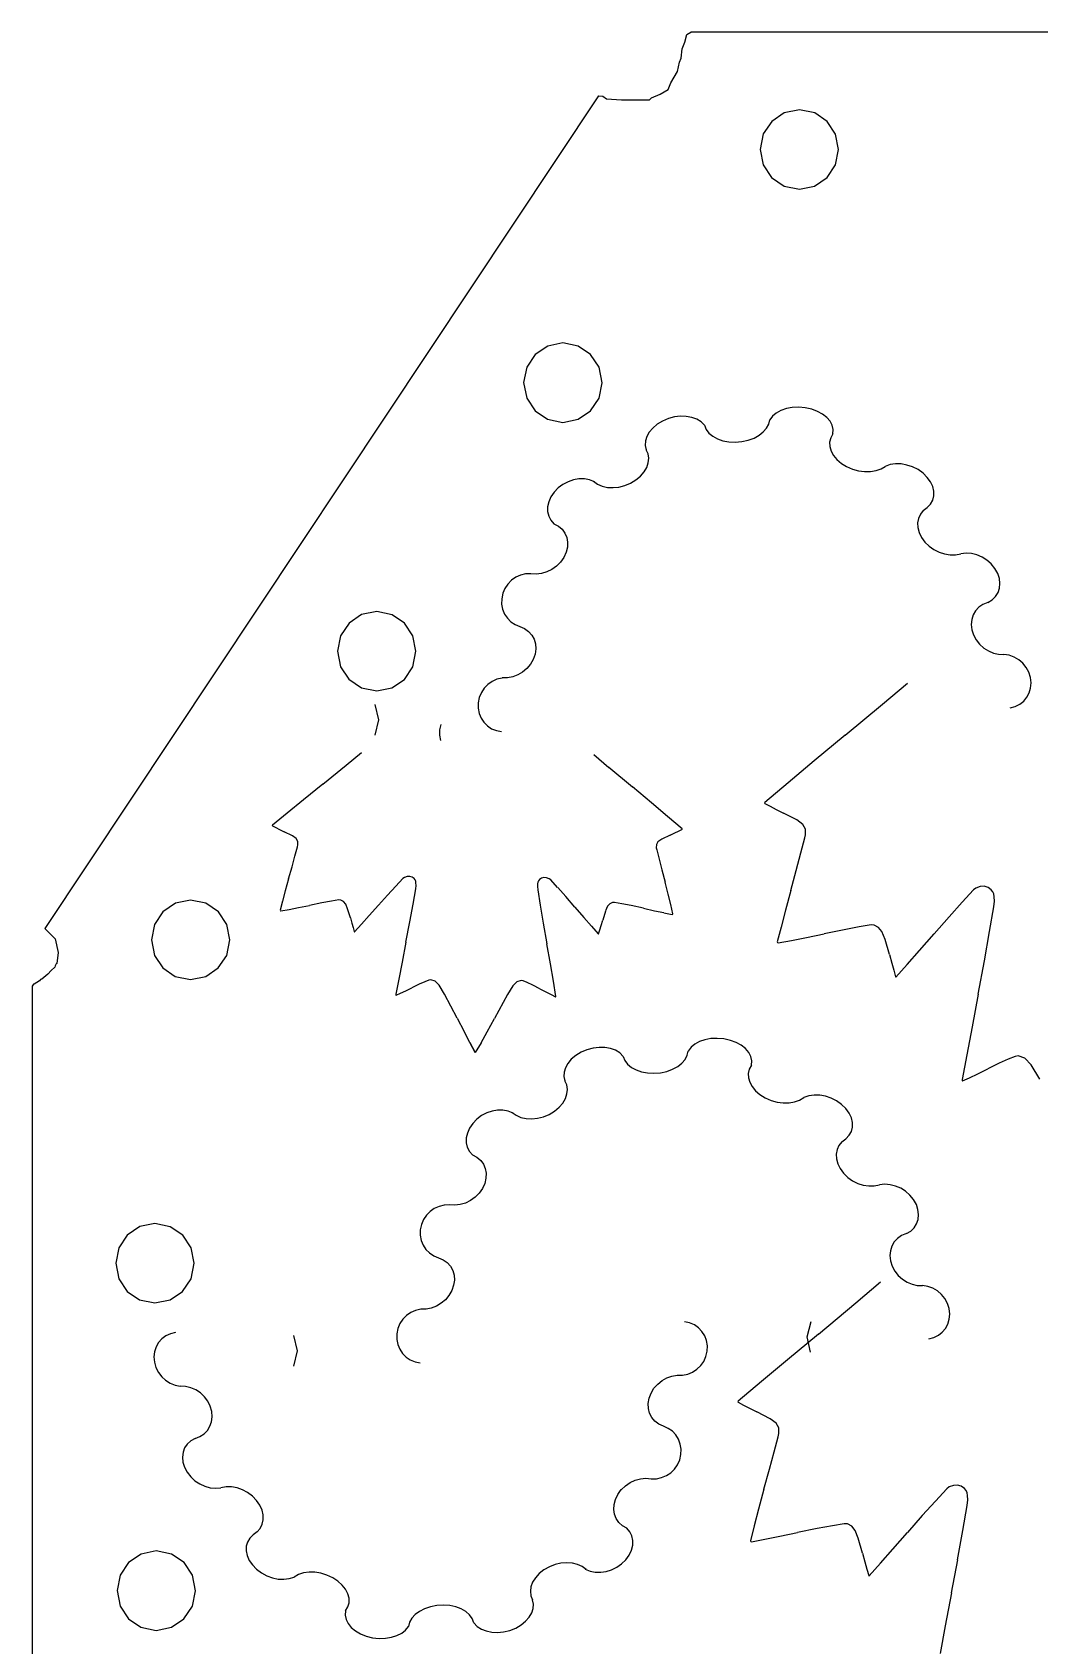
# Model space of a CAD drawing. Extents: x -196 to 369, y 430 to 811.
# Drawn here: x -52.1 to 25.7, y 686.2 to 811 of the extents above; entities that cross this region are included whole.
import ezdxf

# ---------------------------------------------------------------- set-up
doc = ezdxf.new("R2010")
doc.units = 0

msp = doc.modelspace()

# ---------------------------------------------------------------- linework, layer by layer
at = {"layer": 'Layer 1'}
for p, q in [((-1.549546, 810.80734), (-1.234057, 810.98807)), ((112.83, 810.988), (-1.23406, 810.988)), ((-1.982538, 808.98076), (-1.910358, 809.71138)), ((-1.910358, 809.71138), (-1.693876, 810.22284)), ((-1.693876, 810.22284), (-1.549546, 810.80734)), ((-2.271198, 807.95793), (-2.126894, 808.68853)), ((-2.126894, 808.68853), (-1.982538, 808.98076)), ((-2.776367, 807.08121), (-2.271198, 807.95793)), ((-8.38363, 806.082), (-51.16793, 741.689)), ((-8.38363, 806.082), (-8.044487, 806.0584)), ((-8.044487, 806.0584), (-7.7558, 805.83922)), ((-4.291849, 805.91223), (-3.62328, 806.203504)), ((-3.62328, 806.203504), (-2.992849, 806.56977)), ((-2.992849, 806.56977), (-2.776367, 807.08121)), ((-7.7558, 805.83922), (-6.60116, 805.76612)), ((-6.60116, 805.76612), (-5.0135, 805.76612)), ((-5.0135, 805.76612), (-4.436179, 805.76612)), ((-4.436179, 805.76612), (-4.291849, 805.91223)), ((5.97216, 804.753315), (5.007631, 804.096772)), ((7.15254, 804.9931), (5.97216, 804.753315)), ((8.332375, 804.750592), (7.15254, 804.9931)), ((9.295422, 804.091828), (8.332375, 804.750592)), ((5.007631, 804.096772), (4.356566, 803.122033)), ((9.944291, 803.115591), (9.295422, 804.091828)), ((4.356566, 803.122033), (4.11658, 801.92766)), ((10.18159, 801.92067), (9.944291, 803.115591)), ((4.11657, 801.923), (4.354763, 800.728257)), ((9.942501, 800.72611), (10.18159, 801.92067)), ((4.354763, 800.728257), (5.004365, 799.752516)), ((5.004365, 799.752516), (5.967909, 799.09449)), ((8.328131, 799.093583), (9.292168, 799.750869)), ((9.292168, 799.750869), (9.942501, 800.72611)), ((5.967909, 799.09449), (7.14793, 798.85289)), ((7.14793, 798.85289), (8.328131, 799.093583)), ((-13.272936, 786.068775), (-13.923997, 785.094034)), ((-12.308409, 786.725321), (-13.272936, 786.068775)), ((-11.12803, 786.96511), (-12.308409, 786.725321)), ((-9.948193, 786.722601), (-11.12803, 786.96511)), ((-8.985144, 786.063834), (-9.948193, 786.722601)), ((-8.336276, 785.087595), (-8.985144, 786.063834)), ((-13.923997, 785.094034), (-14.16398, 783.89966)), ((-8.09898, 783.89267), (-8.336276, 785.087595)), ((-14.164, 783.895), (-13.925807, 782.700257)), ((-8.338069, 782.69811), (-8.09898, 783.89267)), ((-13.925807, 782.700257), (-13.276205, 781.724516)), ((-8.988402, 781.722869), (-8.338069, 782.69811)), ((-13.276205, 781.724516), (-12.312661, 781.06649)), ((-12.312661, 781.06649), (-11.13264, 780.82489)), ((-11.13264, 780.82489), (-9.952439, 781.065583)), ((-9.952439, 781.065583), (-8.988402, 781.722869)), ((-2.97836, 781.117), (-3.435492, 780.924032)), ((-2.50974, 781.241), (-2.978365, 781.117039)), ((-2.04267, 781.297), (-2.509742, 781.240784)), ((-1.590182, 781.287445), (-2.042668, 781.297736)), ((-1.16532, 781.212), (-1.590182, 781.287445)), ((-0.781114, 781.072005), (-1.165319, 781.211365)), ((-0.450604, 780.87), (-0.781114, 781.072005)), ((4.77741, 780.688), (4.853584, 781.018576)), ((5.06987, 781.304), (4.853761, 781.018003)), ((5.364333, 781.547684), (5.069876, 781.303998)), ((5.72559, 781.744), (5.364333, 781.547684)), ((6.142077, 781.888583), (5.725589, 781.744704)), ((6.60224, 781.975), (6.142077, 781.888583)), ((7.094531, 781.998137), (6.602241, 781.974274)), ((7.607395, 781.954422), (7.094531, 781.998137)), ((8.10524, 781.844), (7.607395, 781.954422)), ((8.55447, 781.677), (8.105238, 781.84446)), ((8.94647, 781.461), (8.554468, 781.677367)), ((9.27267, 781.203818), (8.946463, 781.460968)), ((9.52448, 780.914), (9.27267, 781.203818)), ((-4.456911, 780.066232), (-4.64379, 779.730033)), ((-4.19037, 780.384), (-4.456911, 780.066232)), ((-3.848459, 780.673436), (-4.190355, 780.384191)), ((-3.435492, 780.924032), (-3.848459, 780.673436)), ((-0.18683, 780.607), (-0.450604, 780.870388)), ((-0.187042, 780.607), (-0.059813, 780.283293)), ((-0.05982, 780.283), (0.157171, 779.99628)), ((0.157171, 779.99628), (0.452364, 779.751656)), ((0.452364, 779.752), (0.81418, 779.554546)), ((3.6423, 779.613), (4.033521, 779.82822)), ((4.033521, 779.82822), (4.358826, 780.08444)), ((4.35882, 780.085), (4.609639, 780.374095)), ((4.609639, 780.374095), (4.77741, 780.687976)), ((9.69331, 780.599734), (9.524478, 780.914072)), ((9.74746, 779.93), (9.570534, 779.623196)), ((9.77057, 780.269), (9.69331, 780.599734)), ((9.74768, 779.93), (9.770572, 780.269015)), ((-4.76131, 779.043), (-4.683355, 778.71225)), ((-4.746675, 779.386511), (-4.761302, 779.043825)), ((-4.64378, 779.731), (-4.746675, 779.386511)), ((-4.54405, 778.395), (-4.68361, 778.712153)), ((0.81418, 779.554546), (1.231055, 779.409363)), ((1.23105, 779.409), (1.691411, 779.321171)), ((1.69142, 779.322), (2.183695, 779.296625)), ((2.18369, 779.296), (2.696312, 779.338162)), ((2.696312, 779.338162), (3.193714, 779.447097)), ((3.193714, 779.447097), (3.642297, 779.61322)), ((9.57054, 779.623), (9.49039, 779.293188)), ((9.49039, 779.293188), (9.502797, 778.950543)), ((9.50279, 778.95), (9.603503, 778.604664)), ((9.603503, 778.604664), (9.788282, 778.266787)), ((-4.85406, 776.998), (-4.651, 777.345753)), ((-4.651, 777.345753), (-4.530081, 777.701663)), ((-4.493649, 778.054534), (-4.544047, 778.395144)), ((-4.53008, 777.701), (-4.493649, 778.054534)), ((9.78828, 778.267), (10.052887, 777.946732)), ((10.0529, 777.947), (10.393088, 777.654491)), ((10.3931, 777.654), (10.804622, 777.399417)), ((10.804622, 777.399417), (11.26072, 777.20198)), ((13.4593, 777.225), (13.791273, 777.4236)), ((14.1701, 777.555), (13.791198, 777.423456)), ((14.583423, 777.615843), (14.17016, 777.555648)), ((15.018, 777.606), (14.583423, 777.615843)), ((15.460796, 777.526955), (15.017935, 777.605514)), ((15.8989, 777.381), (15.460796, 777.526955)), ((16.319211, 777.168982), (15.898903, 777.381029)), ((-11.1296, 776.024), (-11.493515, 775.753403)), ((-10.733, 776.232), (-11.129649, 776.023765)), ((-10.316113, 776.374142), (-10.732977, 776.231484)), ((-9.89151, 776.448), (-10.316113, 776.374142)), ((-9.471684, 776.450393), (-9.891514, 776.448566)), ((-9.06914, 776.377), (-9.471684, 776.450393)), ((-8.69638, 776.225), (-9.069142, 776.376836)), ((-8.76515, 776.273), (-8.454854, 776.045894)), ((-8.45486, 776.046), (-8.090289, 775.887976)), ((-6.35145, 775.939), (-5.912166, 776.120639)), ((-5.91216, 776.12), (-5.497294, 776.36842)), ((-5.497294, 776.36842), (-5.13694, 776.66823)), ((-5.13694, 776.66823), (-4.854059, 776.997278)), ((11.26072, 777.20198), (11.728758, 777.073401)), ((11.7287, 777.074), (12.195622, 777.013149)), ((12.195622, 777.013149), (12.64839, 777.01888)), ((12.6484, 777.019), (13.073956, 777.090159)), ((13.073956, 777.090159), (13.459242, 777.225607)), ((16.708692, 776.892147), (16.319211, 777.168982)), ((17.0388, 776.568), (16.708692, 776.892147)), ((17.2888, 776.22), (17.038797, 776.567795)), ((17.4574, 775.86), (17.28879, 776.220752)), ((-12.06171, 775.055733), (-12.227005, 774.676815)), ((-11.812269, 775.423246), (-12.06171, 775.055733)), ((-11.4936, 775.753), (-11.812269, 775.423246)), ((-8.090289, 775.887976), (-7.684543, 775.79866)), ((-7.68454, 775.798), (-7.250747, 775.776994)), ((-7.250747, 775.776994), (-6.802011, 775.823923)), ((-6.80201, 775.824), (-6.351443, 775.938475)), ((17.2918, 774.5), (17.461845, 774.80599)), ((17.543313, 775.496697), (17.457419, 775.859758)), ((17.4618, 774.806), (17.545213, 775.141668)), ((17.5452, 775.142), (17.543313, 775.496697)), ((-12.309353, 774.297351), (-12.310081, 773.927653)), ((-12.3099, 773.928), (-12.229887, 773.578918)), ((-12.227, 774.677), (-12.309353, 774.297351)), ((-12.229887, 773.578918), (-12.070465, 773.261167)), ((16.501143, 773.724726), (16.354287, 773.404059)), ((16.7279, 774.005), (16.501143, 773.724726)), ((16.7279, 774.005), (17.033819, 774.234191)), ((17.0338, 774.235), (17.291765, 774.500622)), ((-12.0705, 773.261), (-11.832857, 772.985228)), ((-11.8328, 772.985), (-11.481259, 772.80239)), ((-11.4813, 772.802), (-11.196429, 772.557966)), ((-11.196429, 772.557966), (-10.981348, 772.262957)), ((-10.9813, 772.263), (-10.83909, 771.927415)), ((16.3543, 773.404), (16.288099, 773.053647)), ((16.288099, 773.053647), (16.303313, 772.684298)), ((16.3033, 772.685), (16.40069, 772.307345)), ((16.4007, 772.307), (16.581021, 771.931729)), ((-10.7857, 771.176), (-10.880696, 770.781226)), ((-10.83909, 771.927415), (-10.772849, 771.561671)), ((-10.7729, 771.562), (-10.785725, 771.176537)), ((16.581, 771.932), (16.845018, 771.569819)), ((16.845018, 771.569819), (17.176784, 771.246743)), ((17.176784, 771.246743), (17.551456, 770.983671)), ((-11.3165, 770.023), (-11.627481, 769.711345)), ((-11.0608, 770.388), (-11.31626, 770.015727)), ((-10.8807, 770.782), (-11.060956, 770.38833)), ((17.5515, 770.983), (17.956427, 770.782888)), ((17.956427, 770.782888), (18.379003, 770.648702)), ((18.379, 770.649), (18.806574, 770.583705)), ((18.806574, 770.583705), (19.226524, 770.590267)), ((19.2265, 770.59), (19.626197, 770.671367)), ((20.035, 770.716), (19.626495, 770.671678)), ((20.453379, 770.683918), (20.034996, 770.715764)), ((20.8695, 770.58), (20.453379, 770.683918)), ((21.271161, 770.408761), (20.86945, 770.58064)), ((21.6463, 770.173), (21.271161, 770.408761)), ((21.982718, 769.877086), (21.646298, 770.172618)), ((22.26827, 769.525877), (21.982718, 769.877086)), ((-15.108953, 768.613372), (-15.390953, 768.325199)), ((-14.7799, 768.844), (-15.108953, 768.613372)), ((-14.412969, 769.008594), (-14.779966, 768.843227)), ((-14.0171, 769.101), (-14.412969, 769.008594)), ((-13.6014, 769.113), (-14.017069, 769.101263)), ((-13.19, 769.089), (-13.601347, 769.112905)), ((-12.77516, 769.141607), (-13.190012, 769.089021)), ((-12.3686, 769.266), (-12.77516, 769.141607)), ((-11.982117, 769.458073), (-12.3686, 769.266567)), ((-11.6275, 769.712), (-11.982117, 769.458073)), ((22.4811, 769.142), (22.26827, 769.525877)), ((22.609, 768.753), (22.481162, 769.142226)), ((22.654, 768.369), (22.608932, 768.753026)), ((-15.7776, 767.607), (-15.864019, 767.192441)), ((-15.6169, 767.987), (-15.777604, 767.606853)), ((-15.391, 768.325), (-15.616896, 767.986998)), ((22.051, 767.096), (22.314839, 767.353681)), ((22.314839, 767.353681), (22.50478, 767.658782)), ((22.5047, 767.659), (22.618536, 768.000955)), ((22.618536, 768.000955), (22.65402, 768.369224)), ((-25.51823, 766.1971), (-26.69861, 765.957315)), ((-24.338395, 765.954592), (-25.51823, 766.1971)), ((-15.864019, 767.192441), (-15.867662, 766.771644)), ((-15.867662, 766.771644), (-15.790848, 766.373614)), ((-15.7908, 766.373), (-15.640844, 766.006683)), ((20.7744, 766.258), (20.589156, 765.937715)), ((21.026755, 766.531032), (20.774381, 766.257868)), ((21.3418, 766.747), (21.026755, 766.531032)), ((21.7151, 766.896), (21.34183, 766.747262)), ((21.7154, 766.896), (22.05092, 767.095721)), ((-27.663139, 765.300772), (-28.314204, 764.326033)), ((-26.69861, 765.957315), (-27.663139, 765.300772)), ((-23.375348, 765.295828), (-24.338395, 765.954592)), ((-22.726479, 764.319591), (-23.375348, 765.295828)), ((-15.640844, 766.006683), (-15.425005, 765.681032)), ((-15.425, 765.681), (-15.150586, 765.404921)), ((-15.150586, 765.404921), (-14.82487, 765.187383)), ((-14.8249, 765.188), (-14.455163, 765.037933)), ((-14.455, 765.038), (-14.086523, 764.879295)), ((-14.0866, 764.879), (-13.778454, 764.654643)), ((20.4378, 765.196), (20.480562, 764.79478)), ((20.4755, 765.581), (20.437825, 765.1967)), ((20.589156, 765.937715), (20.475474, 765.580393)), ((20.4805, 764.795), (20.608152, 764.386936)), ((-28.314204, 764.326033), (-28.55419, 763.13166)), ((-22.48918, 763.12467), (-22.726479, 764.319591)), ((-13.778454, 764.654643), (-13.534741, 764.374801)), ((-13.5347, 764.375), (-13.359552, 764.049873)), ((-13.359552, 764.049873), (-13.257094, 763.689644)), ((-13.2571, 763.689), (-13.231456, 763.303836)), ((20.608152, 764.386936), (20.81443, 764.000667)), ((20.81443, 764.000667), (21.082739, 763.661926)), ((21.0828, 763.662), (21.402037, 763.376576)), ((-28.5542, 763.127), (-28.316007, 761.932257)), ((-22.728269, 761.93011), (-22.48918, 763.12467)), ((-13.427151, 762.499541), (-13.645431, 762.118987)), ((-13.2868, 762.904), (-13.427151, 762.499541)), ((-13.2315, 763.304), (-13.286795, 762.904109)), ((21.402037, 763.376576), (21.761104, 763.150217)), ((21.7611, 763.15), (22.148901, 762.988454)), ((22.148901, 762.988454), (22.554329, 762.897518)), ((22.5543, 762.898), (22.966269, 762.883414)), ((23.3704, 762.816), (22.965968, 762.882657)), ((23.75382, 762.675659), (23.370377, 762.816855)), ((24.1064, 762.467), (23.75382, 762.675659)), ((24.418269, 762.197287), (24.10643, 762.466315)), ((-28.316007, 761.932257), (-27.666405, 760.956516)), ((-23.378602, 760.954869), (-22.728269, 761.93011)), ((-15.8347, 761.052), (-16.230569, 760.959594)), ((-15.4191, 761.064), (-15.834769, 761.052272)), ((-15.419, 761.064), (-15.831251, 761.060511)), ((-15.010885, 761.143969), (-15.41899, 761.063973)), ((-14.6182, 761.295), (-15.010885, 761.143969)), ((-14.252226, 761.511281), (-14.618218, 761.294665)), ((-13.9242, 761.788), (-14.252226, 761.511281)), ((-13.645431, 762.118987), (-13.924224, 761.787605)), ((24.6795, 761.875), (24.418269, 762.197287)), ((24.880271, 761.506585), (24.67952, 761.875045)), ((25.01067, 761.099061), (24.880271, 761.506585)), ((25.0592, 760.68), (25.01067, 761.099061)), ((-27.666405, 760.956516), (-26.702861, 760.29849)), ((-26.702861, 760.29849), (-25.52284, 760.05689)), ((-25.52284, 760.05689), (-24.342639, 760.297583)), ((-24.342639, 760.297583), (-23.378602, 760.954869)), ((-17.4345, 759.937), (-17.595204, 759.556853)), ((-17.2087, 760.275), (-17.434596, 759.937)), ((-16.926638, 760.56338), (-17.208638, 760.275198)), ((-16.5976, 760.794), (-16.926638, 760.56338)), ((-16.230569, 760.959594), (-16.597574, 760.794219)), ((13.5852, 759.043), (15.4954, 760.66593)), ((24.734347, 759.565717), (24.914709, 759.904084)), ((24.9147, 759.904), (25.025078, 760.27863)), ((25.0251, 760.279), (25.059171, 760.680535)), ((-25.6635, 759.011), (-25.38835, 757.82958)), ((-17.681733, 759.142441), (-17.685377, 758.721652)), ((-17.685377, 758.721652), (-17.608555, 758.323613)), ((-17.5953, 759.557), (-17.681733, 759.142441)), ((10.6934, 756.635), (13.58494, 759.0433)), ((23.4391, 758.763), (23.83636, 758.862499)), ((23.8364, 758.862), (24.188899, 759.035274)), ((24.188899, 759.035274), (24.490315, 759.272954)), ((24.4903, 759.273), (24.734347, 759.565717)), ((-25.38835, 757.82958), (-25.663514, 756.64819)), ((-20.5786, 757.469), (-20.665033, 757.054441)), ((-17.6085, 758.324), (-17.458537, 757.957683)), ((-17.458537, 757.957683), (-17.242698, 757.632032)), ((-17.2427, 757.632), (-16.968286, 757.355921)), ((-16.968286, 757.355921), (-16.64257, 757.138383)), ((-20.665033, 757.054441), (-20.668677, 756.633652)), ((-20.668677, 756.633652), (-20.591855, 756.235613)), ((-16.6426, 757.138), (-16.272863, 756.987941)), ((-16.2728, 756.988), (-15.866342, 756.91435)), ((10.6934, 756.635), (8.3018, 754.64772)), ((-27.8867, 754.316), (-26.69217, 755.306066)), ((-8.73931, 755.155), (-7.56767, 754.15048)), ((-29.6951, 752.847), (-27.88689, 754.31617)), ((-7.56779, 754.151), (-5.76188, 752.63345)), ((8.30209, 754.648), (6.28832, 752.96404)), ((-29.6951, 752.847), (-31.19068, 751.63466)), ((-4.28564, 751.396), (-5.76169, 752.63343)), ((6.28833, 752.964), (4.47643, 751.44238)), ((-31.1905, 751.635), (-32.4498, 750.6077)), ((-3.04316, 750.348), (-4.28571, 751.39583)), ((4.47644, 751.442), (4.455905, 751.39746)), ((4.455905, 751.39746), (4.478063, 751.359422)), ((4.478063, 751.359422), (4.885618, 751.140241)), ((4.88534, 751.141), (5.357821, 750.89537)), ((-32.4498, 750.607), (-33.58287, 749.678742)), ((-1.924257, 749.400456), (-3.043227, 750.347716)), ((5.35797, 750.895), (5.919112, 750.616174)), ((6.94587, 750.086), (5.91908, 750.616234)), ((7.42127, 749.733), (6.94582, 750.08606)), ((-33.5828, 749.679), (-33.595641, 749.651828)), ((-33.595641, 749.651828), (-33.581785, 749.628623)), ((-33.581785, 749.628623), (-33.326922, 749.494912)), ((-33.3271, 749.495), (-33.031635, 749.345154)), ((-33.0316, 749.345), (-32.680691, 749.174903)), ((-32.0386, 748.852), (-32.680699, 749.175468)), ((-31.7413, 748.636), (-32.038621, 748.851383)), ((-31.6186, 748.422), (-31.741394, 748.635917)), ((-3.48411, 748.604), (-3.781, 748.396069)), ((-2.83579, 748.917), (-3.483978, 748.603894)), ((-2.83579, 748.917), (-2.482219, 749.081136)), ((-2.482219, 749.081136), (-2.184341, 749.22543)), ((-2.18442, 749.225), (-1.926286, 749.354012)), ((-1.926286, 749.354012), (-1.912941, 749.375255)), ((-1.912941, 749.375255), (-1.924257, 749.400456)), ((7.26156, 747.533), (7.57013, 748.69347)), ((7.61751, 749.382), (7.421148, 749.732657)), ((7.57013, 748.693), (7.626316, 748.936986)), ((7.62628, 748.937), (7.617057, 749.381841)), ((-31.8412, 747.294), (-31.648237, 748.001939)), ((-31.6482, 748.002), (-31.613064, 748.150843)), ((-31.6131, 748.151), (-31.618868, 748.422374)), ((-3.90417, 748.186), (-3.911903, 747.914725)), ((-3.91188, 747.915), (-3.878357, 747.762735)), ((-3.781, 748.396069), (-3.904266, 748.186111)), ((-3.87853, 747.762), (-3.697335, 747.050564)), ((6.89675, 746.175), (7.261311, 747.53288)), ((-32.3317, 745.522), (-32.069113, 746.465617)), ((-32.0693, 746.466), (-31.841323, 747.294369)), ((-3.69733, 747.051), (-3.483001, 746.217806)), ((-3.48283, 746.218), (-3.236118, 745.269663)), ((6.47709, 744.628), (6.896996, 746.17479)), ((-32.3317, 745.522), (-32.588821, 744.590024)), ((-24.0434, 744.965), (-24.677332, 744.279255)), ((-23.4946, 745.547), (-24.04358, 744.964957)), ((-23.3777, 745.635), (-23.494451, 745.546881)), ((-23.1753, 745.709), (-23.377699, 745.635112)), ((-22.9748, 745.721), (-23.175429, 745.709188)), ((-22.7913, 745.669), (-22.97469, 745.72017)), ((-22.6386, 745.56), (-22.791273, 745.669409)), ((-22.5577, 745.459), (-22.63878, 745.560273)), ((-22.5108, 745.357), (-22.557626, 745.45875)), ((-22.4882, 745.226), (-22.510773, 745.356537)), ((-22.5069, 744.759), (-22.482954, 745.025619)), ((-22.4827, 745.026), (-22.488209, 745.226853)), ((-13.0868, 745.145), (-13.095399, 744.944477)), ((-13.0951, 744.944), (-13.075256, 744.676996)), ((-13.0619, 745.275), (-13.086479, 745.144954)), ((-13.0137, 745.376), (-13.062086, 745.275089)), ((-12.931, 745.476), (-13.013621, 745.376169)), ((-12.7766, 745.582), (-12.930967, 745.475249)), ((-12.5924, 745.63), (-12.776605, 745.582027)), ((-12.3921, 745.615), (-12.59252, 745.630294)), ((-12.1908, 745.537), (-12.391951, 745.614479)), ((-12.0753, 745.447), (-12.190677, 745.537215)), ((-11.5356, 744.855), (-12.075542, 745.446763)), ((-10.9122, 744.158), (-11.535493, 744.854956)), ((-2.99488, 744.333), (-3.236069, 745.269454)), ((20.7956, 744.813), (20.608903, 744.668554)), ((21.1192, 744.934), (20.795541, 744.812881)), ((21.4399, 744.953), (21.119072, 744.933638)), ((21.7333, 744.869), (21.440038, 744.952878)), ((21.9775, 744.69), (21.73336, 744.869346)), ((-41.088812, 743.639324), (-42.053342, 742.982779)), ((-39.90843, 743.87911), (-41.088812, 743.639324)), ((-38.728593, 743.636601), (-39.90843, 743.87911)), ((-37.765544, 742.977834), (-38.728593, 743.636601)), ((-32.7995, 743.8), (-32.982208, 743.096845)), ((-32.589, 744.59), (-32.799696, 743.799286)), ((-29.7537, 743.669), (-30.70956, 743.478935)), ((-29.0194, 743.802), (-29.753599, 743.668182)), ((-28.4483, 743.896), (-29.019347, 743.802419)), ((-28.2984, 743.891), (-28.448146, 743.896333)), ((-28.0848, 743.783), (-28.298576, 743.890349)), ((-27.9224, 743.582), (-28.084871, 743.783626)), ((-27.7697, 743.215), (-27.922421, 743.581355)), ((-24.6774, 744.279), (-25.395831, 743.482922)), ((-22.9671, 742.201), (-22.714241, 743.58246)), ((-22.7142, 743.582), (-22.506895, 744.75886)), ((-13.0752, 744.677), (-12.884445, 743.48756)), ((-10.2062, 743.35), (-10.912304, 744.158732)), ((-7.51286, 743.605), (-7.678377, 743.406222)), ((-7.2976, 743.708), (-7.513023, 743.60439)), ((-7.1474, 743.711), (-7.297431, 743.708297)), ((-6.57977, 743.607), (-7.147367, 743.710761)), ((-5.8491, 743.46), (-6.579895, 743.607226)), ((-2.79805, 743.538), (-2.994852, 744.33282)), ((6.47709, 744.628), (6.065925, 743.10029)), ((19.7311, 743.714), (18.71737, 742.58992)), ((20.6087, 744.668), (19.73082, 743.713906)), ((22.1069, 744.524), (21.977245, 744.690008)), ((22.1819, 744.357), (22.10702, 744.52379)), ((22.218, 744.143), (22.181904, 744.356979)), ((22.188, 743.377), (22.226292, 743.814047)), ((22.2268, 743.814), (22.217991, 744.143241)), ((-42.053342, 742.982779), (-42.704406, 742.008036)), ((-37.116676, 742.001595), (-37.765544, 742.977834)), ((-32.9823, 743.096), (-32.97302, 743.060861)), ((-32.973, 743.061), (-32.938309, 743.049867)), ((-32.9383, 743.05), (-32.293141, 743.168392)), ((-32.2931, 743.169), (-31.565979, 743.307478)), ((-31.5662, 743.307), (-30.709592, 743.478607)), ((-27.5613, 742.504), (-27.769497, 743.215438)), ((-27.5613, 742.504), (-27.449321, 742.099724)), ((-26.7015, 742.032), (-26.103175, 742.693676)), ((-26.1033, 742.694), (-25.395938, 743.482786)), ((-12.8843, 743.488), (-12.650979, 742.09203)), ((-10.2062, 743.35), (-9.511118, 742.54881)), ((-9.51093, 742.549), (-8.922868, 741.876964)), ((-8.17417, 741.932), (-8.055988, 742.334343)), ((-7.83691, 743.042), (-8.056034, 742.334256)), ((-7.6786, 743.406), (-7.836942, 743.042344)), ((-4.89573, 743.252), (-5.849126, 743.460042)), ((-4.89573, 743.252), (-4.042643, 743.06481)), ((-4.0427, 743.065), (-3.318033, 742.913636)), ((-3.31796, 742.913), (-2.675904, 742.783737)), ((-2.62832, 742.832), (-2.798078, 743.537679)), ((-2.67586, 742.784), (-2.638858, 742.795161)), ((-2.63899, 742.795), (-2.628596, 742.832214)), ((6.06566, 743.1), (5.728734, 741.80385)), ((18.7172, 742.59), (17.56835, 741.28506)), ((21.8566, 741.448), (22.188104, 743.37712)), ((-51.1679, 741.689), (-50.371881, 740.89118)), ((-42.704406, 742.008036), (-42.94439, 740.81366)), ((-36.87938, 740.80667), (-37.116676, 742.001595)), ((-27.4493, 742.1), (-27.352154, 741.757195)), ((-27.3523, 741.757), (-27.264617, 741.452466)), ((-27.2646, 741.452), (-27.254888, 741.437247)), ((-27.2549, 741.438), (-27.241412, 741.440301)), ((-27.2414, 741.439), (-26.701509, 742.032797)), ((-23.2663, 740.633), (-22.966936, 742.20098)), ((-12.6511, 742.092), (-12.373817, 740.50674)), ((-8.92297, 741.876), (-8.392456, 741.273127)), ((-8.39258, 741.274), (-8.37883, 741.274)), ((-8.37883, 741.273), (-8.368888, 741.288148)), ((-8.36889, 741.288), (-8.276595, 741.59104)), ((-8.27645, 741.591), (-8.174036, 741.932271)), ((5.72914, 741.804), (5.43697, 740.65138)), ((7.7013, 740.997), (9.07111, 741.278301)), ((10.5997, 741.59), (9.07117, 741.278442)), ((11.7738, 741.809), (10.59973, 741.589643)), ((12.6871, 741.962), (11.773931, 741.808601)), ((12.9267, 741.954), (12.68724, 741.962741)), ((13.2684, 741.778), (12.926547, 741.953969)), ((13.528, 741.447), (13.268191, 741.777509)), ((13.7722, 740.847), (13.527982, 741.447535)), ((16.4371, 739.992), (17.56825, 741.28499)), ((21.4522, 739.183), (21.856549, 741.44751)), ((-50.371881, 740.89118), (-50.15325, 739.82867)), ((-50.15325, 739.82867), (-50.2615, 738.98845)), ((-42.9444, 740.809), (-42.706207, 739.614257)), ((-37.118469, 739.61211), (-36.87938, 740.80667)), ((-23.2663, 740.633), (-23.56566, 739.08679)), ((-12.0979, 738.945), (-12.373883, 740.50616)), ((5.43678, 740.652), (5.451619, 740.594399)), ((5.45162, 740.594), (5.507095, 740.575751)), ((5.50714, 740.576), (6.53882, 740.77007)), ((6.53879, 740.77), (7.70154, 740.996996)), ((14.1055, 739.68), (13.77257, 740.8462)), ((15.4805, 738.907), (16.437288, 739.99163)), ((-50.4059, 738.69623), (-50.69456, 738.44051)), ((-50.3698, 738.80582), (-50.4059, 738.69623)), ((-50.2976, 738.95195), (-50.3698, 738.80582)), ((-50.2615, 738.98845), (-50.2976, 738.95195)), ((-42.706207, 739.614257), (-42.056605, 738.638516)), ((-42.056605, 738.638516), (-41.093061, 737.98049)), ((-38.732839, 737.979583), (-37.768802, 738.636869)), ((-37.768802, 738.636869), (-37.118469, 739.61211)), ((-23.5657, 739.086), (-23.817856, 737.77458)), ((-11.8692, 737.627), (-12.097707, 738.94516)), ((14.1055, 739.68), (14.284566, 739.017304)), ((14.2846, 739.018), (14.439948, 738.456068)), ((14.6171, 737.934), (15.480447, 738.907362)), ((20.9737, 736.613), (21.452417, 739.18325)), ((-52.06579, 737.38116), (-52.14919, 737.22673)), ((-51.99359, 737.38116), (-52.06579, 737.38116)), ((-51.59667, 737.63688), (-51.99359, 737.38116)), ((-51.52447, 737.74647), (-51.59667, 737.63688)), ((-51.41623, 737.78297), (-51.52447, 737.74647)), ((-50.94715, 738.14828), (-51.41623, 737.78297)), ((-50.69456, 738.44051), (-50.94715, 738.14828)), ((-41.093061, 737.98049), (-39.91304, 737.73889)), ((-39.91304, 737.73889), (-38.732839, 737.979583)), ((-23.8177, 737.775), (-24.042761, 736.59909)), ((-22.2472, 737.374), (-22.798849, 737.108928)), ((-21.8159, 737.566), (-22.246876, 737.374686)), ((-21.4871, 737.696), (-21.816053, 737.565651)), ((-21.3367, 737.722), (-21.487114, 737.695473)), ((-21.0052, 737.613), (-21.336775, 737.722734)), ((-20.7044, 737.302), (-21.005187, 737.612292)), ((-14.6849, 737.558), (-14.991076, 737.25515)), ((-14.3481, 737.662), (-14.685127, 737.558421)), ((-14.1934, 737.632), (-14.348127, 737.661648)), ((-13.8808, 737.502), (-14.193181, 737.631753)), ((-13.4638, 737.306), (-13.880826, 737.501991)), ((-11.6658, 736.439), (-11.869123, 737.62719)), ((14.4397, 738.456), (14.579915, 737.956802)), ((14.58, 737.957), (14.59553, 737.932816)), ((14.5956, 737.932), (14.617169, 737.935772)), ((-52.1491, 737.227), (-52.1491, 558.13)), ((-24.0475, 736.552), (-24.040837, 736.539667)), ((-24.0429, 736.599), (-24.047194, 736.552268)), ((-24.041, 736.54), (-24.027256, 736.538728)), ((-24.0274, 736.539), (-23.681028, 736.692097)), ((-23.6809, 736.692), (-23.277802, 736.877548)), ((-23.277802, 736.877548), (-22.798689, 737.109287)), ((-20.2931, 736.622), (-20.704306, 737.302771)), ((-19.3096, 734.75), (-20.293032, 736.62117)), ((-15.4113, 736.584), (-16.42486, 734.72511)), ((-14.9912, 737.255), (-15.411463, 736.584034)), ((-12.9135, 737.026), (-13.463927, 737.306275)), ((-12.9135, 737.026), (-12.445434, 736.78468)), ((-12.4455, 736.785), (-12.047563, 736.58566)), ((-12.0473, 736.585), (-11.694646, 736.41199)), ((-11.6946, 736.412), (-11.673235, 736.415839)), ((-11.6733, 736.416), (-11.666067, 736.439194)), ((20.9737, 736.613), (20.49499, 734.07843)), ((-19.3096, 734.75), (-18.774854, 733.72647)), ((-18.774798, 733.727308), (-18.7748, 733.727)), ((-18.319128, 732.865613), (-18.774798, 733.727308)), ((-17.4431, 732.858), (-16.974704, 733.711739)), ((-16.9748, 733.711), (-16.425092, 734.7251)), ((20.495, 734.078), (20.091775, 731.92831)), ((-17.907619, 732.093945), (-18.319128, 732.865613)), ((-18.3191, 732.865), (-17.907591, 732.093332)), ((-17.4431, 732.858), (-17.907619, 732.093945)), ((-8.80034, 732.438), (-9.268965, 732.314039)), ((-8.33327, 732.494), (-8.800342, 732.437784)), ((-7.880782, 732.484445), (-8.333268, 732.494736)), ((-7.45592, 732.409), (-7.880782, 732.484445)), ((-7.07171, 732.269005), (-7.455915, 732.408365)), ((-1.22073, 732.501), (-1.436839, 732.215003)), ((-0.926269, 732.744684), (-1.220726, 732.500998)), ((-0.565012, 732.941), (-0.926269, 732.744684)), ((-0.148524, 733.085583), (-0.565012, 732.941704)), ((0.311639, 733.172), (-0.148524, 733.085583)), ((0.803931, 733.195137), (0.311641, 733.171274)), ((1.316795, 733.151422), (0.803931, 733.195137)), ((1.81464, 733.041), (1.316795, 733.151422)), ((2.26387, 732.874), (1.814638, 733.04146)), ((2.65587, 732.658), (2.263868, 732.874367)), ((2.98207, 732.400818), (2.655863, 732.657968)), ((3.23388, 732.111), (2.98207, 732.400818)), ((-10.747541, 731.263232), (-10.93442, 730.927033)), ((-10.481, 731.581), (-10.747541, 731.263232)), ((-10.139059, 731.870436), (-10.480955, 731.581191)), ((-9.726092, 732.121032), (-10.139059, 731.870436)), ((-9.26896, 732.314), (-9.726092, 732.121032)), ((-6.7412, 732.067), (-7.07171, 732.269005)), ((-6.47743, 731.804), (-6.741204, 732.067388)), ((-6.47764, 731.804), (-6.350411, 731.480293)), ((-6.35042, 731.48), (-6.133429, 731.19328)), ((-6.133429, 731.19328), (-5.838236, 730.948656)), ((-2.257079, 731.02522), (-1.931774, 731.28144)), ((-1.93178, 731.282), (-1.680961, 731.571095)), ((-1.680961, 731.571095), (-1.51319, 731.884976)), ((-1.51319, 731.885), (-1.437016, 732.215576)), ((3.40271, 731.796734), (3.233878, 732.111072)), ((3.45686, 731.127), (3.279934, 730.820196)), ((3.47997, 731.466), (3.40271, 731.796734)), ((3.45708, 731.127), (3.479972, 731.466015)), ((20.0919, 731.929), (19.732002, 730.00142)), ((22.6034, 731.272), (21.721252, 730.83749)), ((23.293, 731.585), (22.60382, 731.271396)), ((23.8189, 731.799), (23.292866, 731.58533)), ((24.0594, 731.842), (23.818871, 731.798517)), ((24.5895, 731.663), (24.059274, 731.842878)), ((25.0705, 731.154), (24.589508, 731.662636)), ((25.7283, 730.038), (25.070736, 731.15393)), ((-11.037295, 730.583511), (-11.051922, 730.240825)), ((-11.0519, 730.24), (-10.973945, 729.90925)), ((-10.9344, 730.928), (-11.037295, 730.583511)), ((-10.8346, 729.592), (-10.97416, 729.909153)), ((-5.83824, 730.949), (-5.476424, 730.751546)), ((-5.476424, 730.751546), (-5.059549, 730.606363)), ((-5.05955, 730.606), (-4.599189, 730.518171)), ((-4.59918, 730.519), (-4.106905, 730.493625)), ((-4.10691, 730.493), (-3.594288, 730.535162)), ((-3.594288, 730.535162), (-3.096886, 730.644097)), ((-3.096886, 730.644097), (-2.648303, 730.81022)), ((-2.6483, 730.81), (-2.257079, 731.02522)), ((3.27994, 730.82), (3.19979, 730.490188)), ((3.19979, 730.490188), (3.212197, 730.147543)), ((3.21219, 730.147), (3.312903, 729.801664)), ((19.7245, 729.925), (19.735155, 729.904784)), ((19.7318, 730.001), (19.724933, 729.924396)), ((19.7349, 729.904), (19.756878, 729.901916)), ((19.7567, 729.902), (20.310588, 730.152959)), ((20.3107, 730.153), (20.955299, 730.457153)), ((20.955299, 730.457153), (21.721454, 730.837023)), ((-10.94164, 728.542753), (-10.820721, 728.898663)), ((-10.784269, 729.251534), (-10.834667, 729.592144)), ((-10.8207, 728.898), (-10.784269, 729.251534)), ((3.312903, 729.801664), (3.497682, 729.463787)), ((3.49768, 729.464), (3.762287, 729.143732)), ((3.76229, 729.144), (4.102478, 728.851491)), ((4.10248, 728.851), (4.514002, 728.596417)), ((4.514002, 728.596417), (4.9701, 728.39898)), ((7.16867, 728.422), (7.500643, 728.6206)), ((7.87953, 728.752), (7.500628, 728.620456)), ((8.292793, 728.812843), (7.87953, 728.752648)), ((8.72737, 728.803), (8.292793, 728.812843)), ((9.170226, 728.723955), (8.727365, 728.802514)), ((9.60833, 728.578), (9.170226, 728.723955)), ((-17.0236, 727.429), (-17.420249, 727.220765)), ((-16.606703, 727.571142), (-17.023567, 727.428484)), ((-16.1821, 727.645), (-16.606703, 727.571142)), ((-15.762244, 727.647393), (-16.182074, 727.645566)), ((-15.3597, 727.574), (-15.762244, 727.647393)), ((-14.987, 727.422), (-15.359762, 727.573836)), ((-15.0557, 727.47), (-14.745404, 727.242894)), ((-12.2028, 727.317), (-11.787934, 727.56542)), ((-11.787934, 727.56542), (-11.42758, 727.86523)), ((-11.42758, 727.86523), (-11.144699, 728.194278)), ((-11.1447, 728.195), (-10.94164, 728.542753)), ((4.9701, 728.39898), (5.438138, 728.270401)), ((5.43814, 728.271), (5.905062, 728.210149)), ((5.905062, 728.210149), (6.35783, 728.21588)), ((6.35783, 728.216), (6.783386, 728.287159)), ((6.783386, 728.287159), (7.168672, 728.422607)), ((10.028611, 728.365982), (9.608303, 728.578029)), ((10.418092, 728.089147), (10.028611, 728.365982)), ((10.7482, 727.765), (10.418092, 728.089147)), ((10.9982, 727.417), (10.748197, 727.764795)), ((11.1668, 727.057), (10.99819, 727.417752)), ((-18.35231, 726.252733), (-18.517605, 725.873815)), ((-18.102869, 726.620246), (-18.35231, 726.252733)), ((-17.7842, 726.95), (-18.102869, 726.620246)), ((-17.4202, 727.221), (-17.784115, 726.950403)), ((-14.7455, 727.243), (-14.380929, 727.084976)), ((-14.380929, 727.084976), (-13.975183, 726.99566)), ((-13.9751, 726.995), (-13.541307, 726.973994)), ((-13.541307, 726.973994), (-13.092571, 727.020923)), ((-13.0926, 727.021), (-12.642033, 727.135475)), ((-12.642, 727.136), (-12.202716, 727.317639)), ((11.252713, 726.693697), (11.166819, 727.056758)), ((11.1712, 726.003), (11.254613, 726.338668)), ((11.2546, 726.339), (11.252713, 726.693697)), ((-18.599953, 725.494351), (-18.600681, 725.124653)), ((-18.6005, 725.125), (-18.520487, 724.775918)), ((-18.5176, 725.874), (-18.599953, 725.494351)), ((10.210543, 724.921726), (10.063687, 724.601059)), ((10.4373, 725.202), (10.210543, 724.921726)), ((10.4373, 725.202), (10.743219, 725.431191)), ((10.7432, 725.432), (11.001165, 725.697622)), ((11.0012, 725.697), (11.171245, 726.00299)), ((-18.520487, 724.775918), (-18.361065, 724.458167)), ((-18.3611, 724.458), (-18.123457, 724.182228)), ((-18.1234, 724.182), (-17.771859, 723.99939)), ((-17.7719, 723.999), (-17.487029, 723.754966)), ((-17.487029, 723.754966), (-17.271948, 723.459957)), ((10.0637, 724.601), (9.997499, 724.250647)), ((9.997499, 724.250647), (10.012713, 723.881298)), ((10.0127, 723.882), (10.11009, 723.504345)), ((-17.2719, 723.46), (-17.12969, 723.124415)), ((-17.0763, 722.373), (-17.171296, 721.978226)), ((-17.12969, 723.124415), (-17.063449, 722.758671)), ((-17.0635, 722.759), (-17.076326, 722.373537)), ((10.1101, 723.504), (10.290421, 723.128729)), ((10.2904, 723.129), (10.554418, 722.766819)), ((10.554418, 722.766819), (10.886184, 722.443743)), ((10.886184, 722.443743), (11.260856, 722.180671)), ((-17.6071, 721.22), (-17.918081, 720.908345)), ((-17.3514, 721.585), (-17.60686, 721.212727)), ((-17.1713, 721.979), (-17.351556, 721.58533)), ((11.2609, 722.18), (11.665827, 721.979888)), ((11.665827, 721.979888), (12.088403, 721.845702)), ((12.0884, 721.846), (12.515974, 721.780705)), ((12.515974, 721.780705), (12.935924, 721.787267)), ((12.9359, 721.787), (13.335597, 721.868367)), ((13.7444, 721.913), (13.335895, 721.868678)), ((14.162779, 721.880918), (13.744396, 721.912764)), ((14.5789, 721.777), (14.162779, 721.880918)), ((14.980561, 721.605761), (14.57885, 721.77764)), ((15.3557, 721.37), (14.980561, 721.605761)), ((15.692118, 721.074086), (15.355698, 721.369618)), ((-21.0705, 720.041), (-21.399553, 719.810372)), ((-20.703569, 720.205594), (-21.070566, 720.040227)), ((-20.3077, 720.298), (-20.703569, 720.205594)), ((-19.892, 720.31), (-20.307669, 720.298263)), ((-19.4806, 720.286), (-19.891947, 720.309905)), ((-19.06576, 720.338607), (-19.480612, 720.286021)), ((-18.6592, 720.463), (-19.06576, 720.338607)), ((-18.272717, 720.655073), (-18.6592, 720.463567)), ((-17.9181, 720.909), (-18.272717, 720.655073)), ((15.97767, 720.722877), (15.692118, 721.074086)), ((16.1905, 720.339), (15.97767, 720.722877)), ((16.3184, 719.95), (16.190562, 720.339226)), ((16.3634, 719.566), (16.318332, 719.950026)), ((-43.844412, 718.634324), (-44.808942, 717.977779)), ((-42.66403, 718.87411), (-43.844412, 718.634324)), ((-41.484193, 718.631601), (-42.66403, 718.87411)), ((-40.521144, 717.972834), (-41.484193, 718.631601)), ((-22.0682, 718.804), (-22.154619, 718.389441)), ((-21.9075, 719.184), (-22.068204, 718.803853)), ((-21.6816, 719.522), (-21.907496, 719.183998)), ((-21.399553, 719.810372), (-21.681553, 719.522199)), ((16.024239, 718.550681), (16.21418, 718.855782)), ((16.2141, 718.856), (16.327936, 719.197955)), ((16.327936, 719.197955), (16.36342, 719.566224)), ((-44.808942, 717.977779), (-45.460006, 717.003036)), ((-39.872276, 716.996595), (-40.521144, 717.972834)), ((-22.154619, 718.389441), (-22.158262, 717.968644)), ((-22.158262, 717.968644), (-22.081448, 717.570614)), ((-22.0814, 717.57), (-21.931444, 717.203683)), ((14.4838, 717.455), (14.298556, 717.134715)), ((14.736155, 717.728032), (14.483781, 717.454868)), ((15.0512, 717.944), (14.736155, 717.728032)), ((15.4245, 718.093), (15.05123, 717.944262)), ((15.4248, 718.093), (15.76032, 718.292721)), ((15.7604, 718.293), (16.024239, 718.550681)), ((-45.460006, 717.003036), (-45.69999, 715.80866)), ((-39.63498, 715.80167), (-39.872276, 716.996595)), ((-21.931444, 717.203683), (-21.715605, 716.878032)), ((-21.7156, 716.878), (-21.441186, 716.601921)), ((-21.441186, 716.601921), (-21.11547, 716.384383)), ((-21.1155, 716.385), (-20.745763, 716.234933)), ((-20.7456, 716.235), (-20.377123, 716.076295)), ((14.1472, 716.393), (14.189962, 715.99178)), ((14.1849, 716.778), (14.147225, 716.3937)), ((14.298556, 717.134715), (14.184874, 716.777393)), ((-45.7, 715.804), (-45.461807, 714.609257)), ((-39.874069, 714.60711), (-39.63498, 715.80167)), ((-20.3772, 716.076), (-20.069054, 715.851643)), ((-20.069054, 715.851643), (-19.825341, 715.571801)), ((-19.8253, 715.572), (-19.650152, 715.246873)), ((-19.650152, 715.246873), (-19.547694, 714.886644)), ((-19.5477, 714.886), (-19.522056, 714.500836)), ((14.1899, 715.992), (14.317552, 715.583936)), ((14.317552, 715.583936), (14.52383, 715.197667)), ((14.52383, 715.197667), (14.792139, 714.858926)), ((14.7922, 714.859), (15.111437, 714.573576)), ((-45.461807, 714.609257), (-44.812205, 713.633516)), ((-44.812205, 713.633516), (-43.848661, 712.97549)), ((-41.488439, 712.974583), (-40.524402, 713.631869)), ((-40.524402, 713.631869), (-39.874069, 714.60711)), ((-19.717751, 713.696541), (-19.936031, 713.315987)), ((-19.5774, 714.101), (-19.717751, 713.696541)), ((-19.5221, 714.501), (-19.577395, 714.101109)), ((11.5181, 712.741), (13.4283, 714.36393)), ((15.111437, 714.573576), (15.470504, 714.347217)), ((15.4705, 714.347), (15.858301, 714.185454)), ((15.858301, 714.185454), (16.263729, 714.094518)), ((16.2637, 714.095), (16.675669, 714.080414)), ((17.0798, 714.013), (16.675368, 714.079657)), ((17.46322, 713.872659), (17.079777, 714.013855)), ((17.8158, 713.664), (17.46322, 713.872659)), ((18.127669, 713.394287), (17.81583, 713.663315)), ((-43.848661, 712.97549), (-42.66864, 712.73389)), ((-42.66864, 712.73389), (-41.488439, 712.974583)), ((-20.9088, 712.492), (-21.301485, 712.340969)), ((-20.542826, 712.708281), (-20.908818, 712.491665)), ((-20.2148, 712.985), (-20.542826, 712.708281)), ((-19.936031, 713.315987), (-20.214824, 712.984605)), ((8.62631, 710.333), (11.51785, 712.7413)), ((18.3889, 713.072), (18.127669, 713.394287)), ((18.589671, 712.703585), (18.38892, 713.072045)), ((18.72007, 712.296061), (18.589671, 712.703585)), ((-23.7251, 711.134), (-23.885804, 710.753853)), ((-23.4993, 711.472), (-23.725196, 711.134)), ((-23.217238, 711.76038), (-23.499238, 711.472198)), ((-22.8882, 711.991), (-23.217238, 711.76038)), ((-22.521169, 712.156594), (-22.888174, 711.991219)), ((-22.1253, 712.249), (-22.521169, 712.156594)), ((-21.7097, 712.261), (-22.125369, 712.249272)), ((-21.7096, 712.261), (-22.121851, 712.257511)), ((-21.301485, 712.340969), (-21.70959, 712.260973)), ((-1.33195, 711.199), (-1.736388, 711.283035)), ((-0.966173, 711.039), (-1.331946, 711.198478)), ((7.759076, 710.12408), (8.064405, 711.29804)), ((18.6241, 711.101), (18.734478, 711.47563)), ((18.7686, 711.877), (18.72007, 712.296061)), ((18.7345, 711.476), (18.768571, 711.877535)), ((-42.1402, 709.959), (-42.391663, 709.672629)), ((-41.832821, 710.18881), (-42.140225, 709.958927)), ((-41.476, 710.353), (-41.832821, 710.18881)), ((-41.0763, 710.442), (-41.475978, 710.352707)), ((-31.9541, 710.208), (-31.67895, 709.02658)), ((-23.972333, 710.339441), (-23.975977, 709.918652)), ((-23.975977, 709.918652), (-23.899155, 709.520613)), ((-23.8859, 710.754), (-23.972333, 710.339441)), ((-0.646135, 710.814017), (-0.966173, 711.039825)), ((-0.378881, 710.531), (-0.646135, 710.814017)), ((-0.171446, 710.199038), (-0.378875, 710.530109)), ((-0.030912, 709.829), (-0.171446, 710.199038)), ((8.62631, 710.333), (6.23471, 708.34572)), ((8.00388, 708.936), (7.759076, 710.12408)), ((17.1485, 709.96), (17.54576, 710.059499)), ((17.5458, 710.059), (17.898299, 710.232274)), ((17.898299, 710.232274), (18.199715, 710.469954)), ((18.1997, 710.47), (18.443747, 710.762717)), ((18.443747, 710.762717), (18.624109, 711.101084)), ((-42.7006, 708.967), (-42.744943, 708.566469)), ((-42.5806, 709.339), (-42.700536, 708.967319)), ((-42.391663, 709.672629), (-42.580632, 709.338992)), ((-31.67895, 709.02658), (-31.954114, 707.84519)), ((-23.8991, 709.521), (-23.749137, 709.154683)), ((-23.749137, 709.154683), (-23.533298, 708.829032)), ((-23.5333, 708.829), (-23.258886, 708.552921)), ((-0.075735, 708.597), (0.021286, 709.00921)), ((0.035705, 709.429768), (-0.030898, 709.829644)), ((0.021286, 709.00921), (0.035705, 709.429768)), ((-42.7449, 708.566), (-42.707118, 708.145833)), ((-42.707118, 708.145833), (-42.587198, 707.735103)), ((-42.587198, 707.735103), (-42.395949, 707.361622)), ((-23.258886, 708.552921), (-22.93317, 708.335383)), ((-22.9332, 708.335), (-22.563463, 708.184941)), ((-22.5634, 708.185), (-22.156942, 708.111349)), ((-1.475844, 707.230238), (-1.104724, 707.38616)), ((-1.10472, 707.386), (-0.769883, 707.608118)), ((-0.769883, 707.608118), (-0.480596, 707.888983)), ((-0.480599, 707.889), (-0.246122, 708.221104)), ((-0.246122, 708.221), (-0.075735, 708.596907)), ((6.23499, 708.346), (4.22122, 706.66204)), ((-42.396, 707.362), (-42.143108, 707.033129)), ((-42.143108, 707.033129), (-41.838261, 706.756204)), ((-41.8382, 706.756), (-41.491079, 706.53838)), ((-41.491079, 706.53838), (-41.111377, 706.38741)), ((-41.1114, 706.388), (-40.708808, 706.311008)), ((-40.2977, 706.285), (-40.70916, 706.310131)), ((-39.894737, 706.184424), (-40.297703, 706.285713)), ((-39.5112, 706.013), (-39.894737, 706.184424)), ((-4.317867, 705.761732), (-4.089912, 706.136572)), ((-4.089912, 706.136572), (-3.802724, 706.460706)), ((-3.80273, 706.461), (-3.467725, 706.729228)), ((-3.467725, 706.729228), (-3.096306, 706.9364)), ((-3.0963, 706.936), (-2.699876, 707.076925)), ((-2.699876, 707.076925), (-2.289857, 707.146444)), ((-2.28985, 707.147), (-1.877645, 707.13993)), ((-2.28978, 707.147), (-1.873947, 707.148079)), ((-1.87395, 707.148), (-1.475844, 707.230238)), ((4.22123, 706.662), (2.40933, 705.14038)), ((-39.158023, 705.777506), (-39.511175, 706.012986)), ((-38.8462, 705.484), (-39.158023, 705.777506)), ((-38.586678, 705.138624), (-38.846224, 705.484125)), ((-38.39036, 704.747199), (-38.586678, 705.138624)), ((-4.51828, 704.577), (-4.534051, 704.962695)), ((-4.53405, 704.963), (-4.468532, 705.361344)), ((-4.46853, 705.361), (-4.317867, 705.761732)), ((2.40934, 705.14), (2.388805, 705.09546)), ((2.388805, 705.09546), (2.410963, 705.057422)), ((2.410963, 705.057422), (2.818518, 704.838241)), ((-38.2732, 704.336), (-38.39036, 704.747199)), ((-38.2882, 703.55), (-38.240695, 703.933209)), ((-38.2407, 703.933), (-38.273173, 704.335183)), ((-4.425084, 704.214506), (-4.518283, 704.577241)), ((-4.25832, 703.885), (-4.425084, 704.214506)), ((-4.021849, 703.599175), (-4.258315, 703.885167)), ((2.81824, 704.839), (3.290721, 704.59337)), ((3.29087, 704.593), (3.852012, 704.314174)), ((4.87877, 703.784), (3.85198, 704.314234)), ((5.35417, 703.431), (4.87872, 703.78406)), ((-39.5611, 702.267), (-39.184143, 702.40613)), ((-39.1842, 702.406), (-38.863728, 702.613829)), ((-38.863728, 702.613829), (-38.604441, 702.88044)), ((-38.6044, 702.881), (-38.411014, 703.196436)), ((-38.411014, 703.196436), (-38.288218, 703.55073)), ((-3.71955, 703.367), (-4.021849, 703.599175)), ((-3.35526, 703.198), (-3.719552, 703.36609)), ((-2.98938, 703.039), (-3.355153, 703.198487)), ((-2.669344, 702.813017), (-2.989382, 703.038825)), ((-2.40209, 702.53), (-2.669344, 702.813017)), ((-2.194656, 702.199038), (-2.402085, 702.530109)), ((5.19446, 701.231), (5.50303, 702.39147)), ((5.55041, 703.08), (5.354048, 703.430657)), ((5.50303, 702.391), (5.559216, 702.634986)), ((5.55918, 702.635), (5.549957, 703.079841)), ((-40.492556, 701.186072), (-40.53746, 700.818832)), ((-40.37, 701.525), (-40.492556, 701.186072)), ((-40.172351, 701.82516), (-40.370043, 701.525023)), ((-39.902, 702.076), (-40.172351, 701.82516)), ((-39.5615, 702.267), (-39.902024, 702.075937)), ((-2.05413, 701.829), (-2.194656, 702.199038)), ((-1.987514, 701.428777), (-2.05411, 701.828644)), ((-2.001933, 701.008211), (-1.987514, 701.428777)), ((4.82965, 699.873), (5.194211, 701.23088)), ((-40.5375, 700.819), (-40.502281, 700.433946)), ((-40.5023, 700.434), (-40.384472, 700.041628)), ((-40.3844, 700.041), (-40.18147, 699.651799)), ((-2.793089, 699.607126), (-2.503802, 699.887983)), ((-2.50381, 699.888), (-2.269333, 700.220106)), ((-2.26934, 700.22), (-2.098953, 700.595907)), ((-2.09894, 700.596), (-2.001933, 701.008211)), ((-40.18147, 699.651799), (-39.905006, 699.293393)), ((-39.905006, 699.293393), (-39.576265, 698.989342)), ((-39.5763, 698.99), (-39.207321, 698.744709)), ((-39.207321, 698.744709), (-38.810143, 698.562599)), ((-6.30156, 698.598), (-5.940557, 698.842762)), ((-5.940557, 698.842762), (-5.549296, 699.024308)), ((-5.5493, 699.025), (-5.139688, 699.13894)), ((-5.139688, 699.13894), (-4.723625, 699.180885)), ((-4.72362, 699.181), (-4.31302, 699.146569)), ((-4.31299, 699.146), (-3.897157, 699.147088)), ((-3.89716, 699.147), (-3.499054, 699.229238)), ((-3.499054, 699.229238), (-3.127942, 699.385152)), ((-3.12794, 699.385), (-2.793089, 699.607126)), ((4.40999, 698.326), (4.829896, 699.87279)), ((19.3728, 698.651), (19.051972, 698.631638)), ((19.6662, 698.567), (19.372938, 698.650878)), ((-38.8101, 698.562), (-38.396777, 698.447459)), ((-38.396777, 698.447459), (-37.979347, 698.404909)), ((-37.9794, 698.405), (-37.569894, 698.438846)), ((-37.168, 698.51), (-37.56965, 698.438896)), ((-36.747961, 698.506223), (-37.167941, 698.510418)), ((-36.3222, 698.43), (-36.747961, 698.506223)), ((-35.90327, 698.284416), (-36.322271, 698.42938)), ((-35.5036, 698.074), (-35.90327, 698.284416)), ((-35.13574, 697.80129), (-35.503552, 698.073871)), ((-34.812356, 697.469824), (-35.13574, 697.80129)), ((-34.5577, 697.101), (-34.812356, 697.469824)), ((-7.18059, 697.156), (-7.075515, 697.548212)), ((-7.07552, 697.548), (-6.885242, 697.936924)), ((-6.88538, 697.937), (-6.62047, 698.302609)), ((-6.62042, 698.295), (-6.30156, 698.598589)), ((4.40999, 698.326), (3.998825, 696.79829)), ((17.664, 697.412), (16.65027, 696.28792)), ((18.5416, 698.366), (17.66372, 697.411906)), ((18.7285, 698.511), (18.541803, 698.366554)), ((19.0521, 698.632), (18.728441, 698.510881)), ((19.9104, 698.388), (19.66626, 698.567346)), ((20.0398, 698.222), (19.910145, 698.388008)), ((20.1148, 698.055), (20.03992, 698.22179)), ((20.1509, 697.841), (20.114804, 698.054979)), ((20.1209, 697.075), (20.159192, 697.512047)), ((20.1597, 697.512), (20.150891, 697.841241)), ((-34.3871, 696.722), (-34.557751, 697.101766)), ((-34.2994, 696.342), (-34.387087, 696.722026)), ((-34.293648, 695.971543), (-34.299399, 696.341161)), ((-7.146439, 696.403117), (-7.203291, 696.770438)), ((-7.20329, 696.771), (-7.180597, 697.156008)), ((-7.01287, 696.064), (-7.146439, 696.403117)), ((3.99856, 696.798), (3.661634, 695.50185)), ((16.6501, 696.288), (15.50125, 694.98306)), ((19.7895, 695.146), (20.121004, 697.07512)), ((-34.7576, 695.032), (-35.069288, 694.810718)), ((-34.7577, 695.032), (-34.52384, 695.306375)), ((-34.52384, 695.306375), (-34.36882, 695.623176)), ((-34.3688, 695.623), (-34.293648, 695.971543)), ((-6.805418, 695.76425), (-7.012874, 696.064671)), ((-6.52689, 695.513), (-6.805418, 695.76425)), ((-6.18014, 695.321), (-6.52689, 695.512553)), ((-5.94965, 695.039), (-6.180152, 695.320768)), ((-5.798417, 694.717017), (-5.949649, 695.038747)), ((3.66204, 695.502), (3.36987, 694.34938)), ((5.6342, 694.695), (7.00401, 694.976301)), ((8.5326, 695.288), (7.00407, 694.976442)), ((9.70673, 695.507), (8.53266, 695.287643)), ((10.62, 695.66), (9.706831, 695.506601)), ((10.8596, 695.652), (10.62014, 695.660741)), ((11.2013, 695.476), (10.859447, 695.651969)), ((11.4609, 695.145), (11.201091, 695.475509)), ((11.7051, 694.545), (11.460882, 695.145535)), ((14.37, 693.69), (15.50115, 694.98299)), ((19.3851, 692.881), (19.789449, 695.14551)), ((-35.6038, 693.917), (-35.610997, 693.562371)), ((-35.5118, 694.251), (-35.603782, 693.917578)), ((-35.334, 694.552), (-35.511826, 694.250465)), ((-35.0693, 694.811), (-35.333983, 694.552071)), ((-5.82948, 693.619), (-5.737432, 693.996415)), ((-5.72737, 694.366), (-5.798417, 694.717017)), ((-5.737432, 693.996415), (-5.727236, 694.365973)), ((3.36968, 694.35), (3.384519, 694.292399)), ((3.38452, 694.292), (3.439995, 694.273751)), ((3.44004, 694.274), (4.47172, 694.46807)), ((4.47169, 694.468), (5.63444, 694.694996)), ((12.0384, 693.378), (11.70547, 694.5442)), ((13.4134, 692.605), (14.370188, 693.68963)), ((-44.706842, 692.663779), (-45.357906, 691.689036)), ((-43.742312, 693.320324), (-44.706842, 692.663779)), ((-42.56193, 693.56011), (-43.742312, 693.320324)), ((-41.382093, 693.317601), (-42.56193, 693.56011)), ((-40.419044, 692.658834), (-41.382093, 693.317601)), ((-39.770176, 691.682595), (-40.419044, 692.658834)), ((-35.610997, 693.562371), (-35.534429, 693.197229)), ((-35.5344, 693.197), (-35.375084, 692.832048)), ((-35.3751, 692.832), (-35.134086, 692.477917)), ((-35.1341, 692.478), (-34.812402, 692.145505)), ((-11.7354, 692.509), (-12.179192, 692.338671)), ((-11.282, 692.611), (-11.735351, 692.508101)), ((-10.832212, 692.647108), (-11.282002, 692.611686)), ((-10.3991, 692.615), (-10.832212, 692.647108)), ((-9.995794, 692.515309), (-10.399119, 692.614986)), ((-9.63539, 692.348), (-9.995794, 692.515309)), ((-6.96093, 692.301), (-6.590205, 692.562189)), ((-6.5902, 692.562), (-6.263191, 692.883485)), ((-6.263191, 692.883485), (-6.004421, 693.24449)), ((-6.004421, 693.24449), (-5.829476, 693.619051)), ((12.0384, 693.378), (12.217466, 692.715304)), ((12.2175, 692.716), (12.372848, 692.154068)), ((12.55, 691.632), (13.413347, 692.605362)), ((18.9066, 690.311), (19.385317, 692.88125)), ((-45.357906, 691.689036), (-45.59789, 690.49466)), ((-39.53288, 690.48767), (-39.770176, 691.682595)), ((-34.812402, 692.145505), (-34.430138, 691.858786)), ((-34.430138, 691.858786), (-34.015399, 691.636044)), ((-34.0154, 691.636), (-33.581178, 691.478873)), ((-33.581178, 691.478873), (-33.140474, 691.388998)), ((-33.1405, 691.389), (-32.706317, 691.368031)), ((-32.706317, 691.368031), (-32.291648, 691.417623)), ((-32.2916, 691.418), (-31.909454, 691.539798)), ((-31.5725, 691.73), (-31.90945, 691.539967)), ((-31.183939, 691.855763), (-31.572567, 691.730226)), ((-30.7567, 691.916), (-31.183939, 691.855763)), ((-30.30391, 691.909788), (-30.756676, 691.915654)), ((-29.8387, 691.837), (-30.30391, 691.909788)), ((-29.37406, 691.696092), (-29.838652, 691.836615)), ((-28.923168, 691.487039), (-29.37406, 691.696092)), ((-28.5183, 691.222), (-28.923168, 691.487039)), ((-28.1858, 690.921), (-28.518385, 691.222125)), ((-13.2594, 691.488), (-13.471299, 691.145561)), ((-12.968206, 691.809802), (-13.259421, 691.488106)), ((-12.600292, 692.100286), (-12.968206, 691.809802)), ((-12.1792, 692.338), (-12.600292, 692.100286)), ((-9.33102, 692.113), (-9.635398, 692.347979)), ((-9.39854, 692.162), (-9.029789, 692.000667)), ((-9.02979, 692.001), (-8.629257, 691.917322)), ((-8.629257, 691.917322), (-8.209518, 691.908397)), ((-8.20952, 691.908), (-7.783165, 691.97096)), ((-7.783165, 691.97096), (-7.362785, 692.102896)), ((-7.36279, 692.103), (-6.960938, 692.301009)), ((12.3726, 692.154), (12.512815, 691.654802)), ((12.5129, 691.655), (12.52843, 691.630816)), ((12.5285, 691.63), (12.550069, 691.633772)), ((-45.5979, 690.49), (-45.359707, 689.295257)), ((-39.771969, 689.29311), (-39.53288, 690.48767)), ((-27.9294, 690.594), (-28.185718, 690.92094)), ((-27.753336, 690.251802), (-27.929402, 690.594301)), ((-27.6615, 689.904), (-27.753336, 690.251802)), ((-13.6013, 690.793), (-13.646773, 690.440514)), ((-13.646773, 690.440514), (-13.605114, 690.098725)), ((-13.6051, 690.099), (-13.473708, 689.778376)), ((-13.471299, 691.145561), (-13.601293, 690.792864)), ((18.9066, 690.311), (18.42789, 687.77643)), ((-45.359707, 689.295257), (-44.710105, 688.319516)), ((-40.422302, 688.317869), (-39.771969, 689.29311)), ((-27.9314, 688.931), (-27.962966, 688.592682)), ((-27.9312, 688.931), (-27.746475, 689.233172)), ((-27.7465, 689.233), (-27.65793, 689.560651)), ((-27.65793, 689.560651), (-27.661558, 689.903501)), ((-22.216504, 688.885869), (-22.548264, 688.638064)), ((-21.8199, 689.091), (-22.216504, 688.885869)), ((-21.367263, 689.245818), (-21.819953, 689.091237)), ((-20.867234, 689.34198), (-21.367263, 689.245818)), ((-20.3537, 689.371), (-20.867234, 689.34198)), ((-19.8622, 689.333), (-20.353664, 689.370974)), ((-19.4043, 689.233), (-19.862261, 689.33259)), ((-18.991241, 689.077655), (-19.404261, 689.233466)), ((-18.6346, 688.871), (-18.991241, 689.077655)), ((-18.345777, 688.618183), (-18.634609, 688.870287)), ((-13.735009, 688.430838), (-13.539582, 688.762141)), ((-13.5396, 688.762), (-13.427917, 689.103741)), ((-13.4045, 689.446), (-13.473959, 689.778639)), ((-13.427917, 689.103741), (-13.404519, 689.445941)), ((-44.710105, 688.319516), (-43.746561, 687.66149)), ((-43.746561, 687.66149), (-42.56654, 687.41989)), ((-42.56654, 687.41989), (-41.386339, 687.660583)), ((-41.386339, 687.660583), (-40.422302, 688.317869)), ((-27.963, 688.593), (-27.894235, 688.260396)), ((-27.894235, 688.260396), (-27.733509, 687.941838)), ((-27.7335, 687.942), (-27.489195, 687.645828)), ((-27.489195, 687.645828), (-27.169681, 687.380409)), ((-23.590934, 687.201), (-23.290333, 687.437065)), ((-23.2904, 687.437), (-23.067038, 687.717369)), ((-22.9822, 688.046), (-23.066814, 687.717483)), ((-22.80644, 688.355423), (-22.982194, 688.045942)), ((-22.5483, 688.638), (-22.80644, 688.355423)), ((-18.1362, 688.326), (-18.345777, 688.618183)), ((-18.0173, 688), (-18.136198, 688.326859)), ((-18.0175, 688), (-17.760558, 687.729944)), ((-17.7606, 687.73), (-17.435372, 687.519597)), ((-17.435372, 687.519597), (-17.054862, 687.370443)), ((-15.7116, 687.306), (-15.239954, 687.417919)), ((-15.24, 687.418), (-14.778076, 687.599198)), ((-14.778076, 687.599198), (-14.358827, 687.839136)), ((-14.358827, 687.839136), (-14.009636, 688.11953)), ((-14.0096, 688.12), (-13.735009, 688.430838)), ((18.4279, 687.776), (18.024675, 685.62631)), ((-27.1697, 687.38), (-26.783368, 687.153665)), ((-26.7834, 687.154), (-26.338604, 686.97509)), ((-26.3386, 686.975), (-25.843746, 686.851865)), ((-25.843746, 686.851865), (-25.33217, 686.79503)), ((-25.33217, 686.79503), (-24.83943, 686.806279)), ((-24.8394, 686.806), (-24.377174, 686.880604)), ((-24.377174, 686.880604), (-23.957138, 687.01377)), ((-23.9571, 687.014), (-23.590934, 687.201)), ((-17.0548, 687.37), (-16.632009, 687.2837)), ((-16.632009, 687.2837), (-16.179935, 687.261824)), ((-16.18, 687.262), (-15.711642, 687.306236))]:
    msp.add_line(p, q, dxfattribs=at)

doc.saveas('drawing.dxf')
